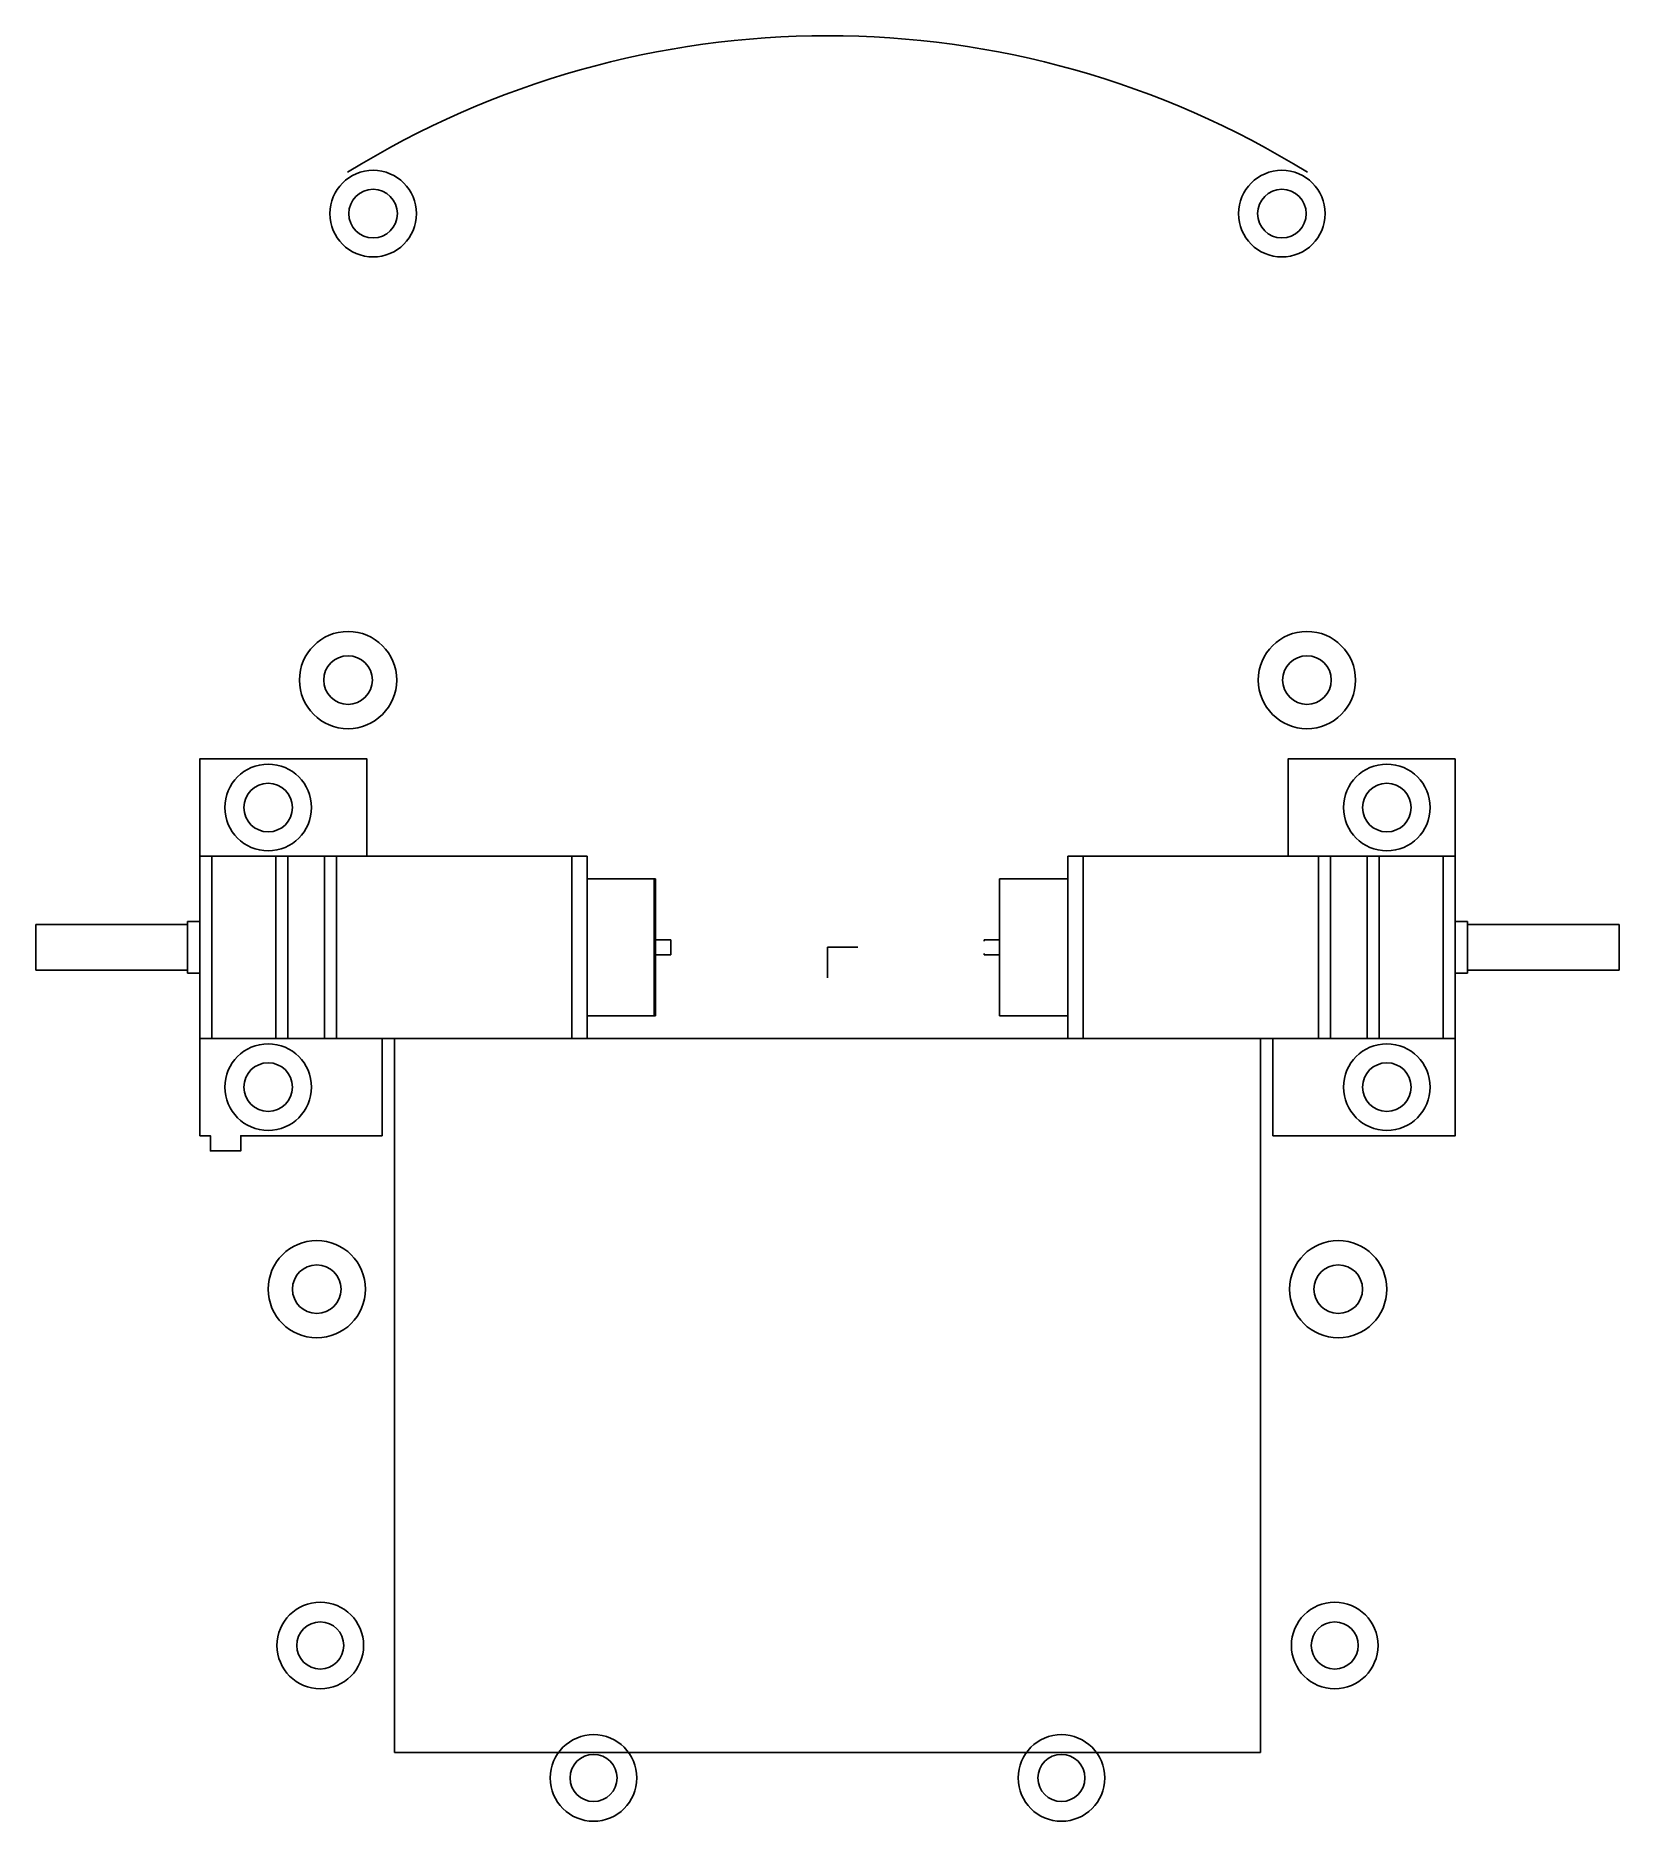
# Model space of a CAD drawing. Header units: millimetres. Extents: x -52 to 52, y -58 to 60.
import ezdxf

# ---------------------------------------------------------------- set-up
doc = ezdxf.new("R2010")
doc.units = ezdxf.units.MM
doc.layers.get('0').update_dxf_attribs({"linetype": 'CONTINUOUS'})

msp = doc.modelspace()

# ---------------------------------------------------------------- linework, layer by layer
for p, q in [((-41.32, 6), (-41.22, 6)), ((-41.32, 5.5), (-41.32, 6)), ((-41.22, 6), (-40.62, 6)), ((-40.62, 6), (-40.52, 6)), ((-40.52, 6), (-36.32, 6)), ((-40.52, 6), (-40.52, 5.5)), ((-36.22, 6), (-36.32, 6)), ((-36.32, 6), (-36.32, 5.5)), ((-36.22, 6), (-35.62, 6)), ((-35.62, 6), (-35.52, 6)), ((-35.52, 6), (-33.12, 6)), ((-35.52, 6), (-35.52, 5.5)), ((-33.02, 6), (-33.12, 6)), ((-33.12, 6), (-33.12, 5.5)), ((-33.02, 6), (-32.42, 6)), ((-32.42, 6), (-32.32, 6)), ((-32.32, 6), (-16.82, 6)), ((-32.32, 6), (-32.32, 5.5)), ((-16.72, 6), (-16.82, 6)), ((-16.82, 5.9), (-16.82, 6)), ((-16.82, 5.9), (-16.82, -5.9)), ((-15.92, 6), (-16.72, 6)), ((-15.92, 6), (-15.82, 6)), ((-15.82, 6), (-15.82, 5.9)), ((-15.82, -5.9), (-15.82, 5.9)), ((15.92, 6), (15.82, 6)), ((15.82, 6), (15.82, 5.9)), ((15.82, 5.9), (15.82, -5.9)), ((16.72, 6), (15.92, 6)), ((16.72, 6), (16.82, 6)), ((32.32, 6), (16.82, 6)), ((16.82, 6), (16.82, 5.9)), ((16.82, -5.9), (16.82, 5.9)), ((32.32, 6), (32.42, 6)), ((32.32, 5.5), (32.32, 6)), ((32.42, 6), (33.02, 6)), ((33.02, 6), (33.12, 6)), ((35.52, 6), (33.12, 6)), ((33.12, 6), (33.12, 5.5)), ((35.62, 6), (35.52, 6)), ((35.52, 6), (35.52, 5.5)), ((35.62, 6), (36.22, 6)), ((36.32, 6), (36.22, 6)), ((40.52, 6), (36.32, 6)), ((36.32, 5.5), (36.32, 6)), ((40.62, 6), (40.52, 6)), ((40.52, 6), (40.52, 5.5)), ((40.62, 6), (41.22, 6)), ((41.22, 6), (41.32, 6)), ((41.32, 6), (41.32, 5.5)), ((-41.32, -5.5), (-41.32, 5.5)), ((-40.52, 5.5), (-40.52, -5.5)), ((-36.32, -5.5), (-36.32, 5.5)), ((-35.52, 5.5), (-35.52, -5.5)), ((-33.12, -5.5), (-33.12, 5.5)), ((-32.32, 5.5), (-32.32, -5.5)), ((32.32, -5.5), (32.32, 5.5)), ((33.12, 5.5), (33.12, -5.5)), ((35.52, -5.5), (35.52, 5.5)), ((36.32, 5.5), (36.32, -5.5)), ((40.52, -5.5), (40.52, 5.5)), ((41.32, 5.5), (41.32, -5.5)), ((-11.42, 4.5), (-15.82, 4.5)), ((-11.42, 4.5), (-11.42, -4.5)), ((-11.32, 4.5), (-11.42, 4.5)), ((-11.32, 4.4), (-11.32, 4.5)), ((-11.32, -4.4), (-11.32, 4.4)), ((11.32, 4.5), (11.42, 4.5)), ((11.32, 4.4), (11.32, 4.5)), ((11.32, 4.4), (11.32, -4.4)), ((11.42, 4.5), (15.82, 4.5)), ((-52.12, 1.5), (-52.02, 1.5)), ((-52.12, 1.4), (-52.12, 1.5)), ((-52.12, 1.4), (-52.12, -1.4)), ((-52.02, 1.5), (-42.12, 1.5)), ((-42.12, 1.7), (-41.32, 1.7)), ((-42.12, -1.7), (-42.12, 1.7)), ((42.12, 1.7), (41.32, 1.7)), ((42.12, 1.7), (42.12, -1.7)), ((52.02, 1.5), (42.12, 1.5)), ((52.02, 1.5), (52.12, 1.5)), ((52.12, 1.4), (52.12, 1.5)), ((52.12, -1.4), (52.12, 1.4)), ((-10.42, 0.5), (-11.32, 0.5)), ((-10.32, 0.5), (-10.42, 0.5)), ((-10.32, 0.4), (-10.32, 0.5)), ((-10.32, -0.4), (-10.32, 0.4)), ((0, 0), (2, 0)), ((0, 0), (0, -2)), ((10.32, 0.4), (10.32, 0.5)), ((10.32, 0.5), (10.42, 0.5)), ((10.42, 0.5), (11.32, 0.5)), ((-10.42, -0.5), (-11.32, -0.5)), ((-10.32, -0.5), (-10.42, -0.5)), ((-10.32, -0.4), (-10.32, -0.5)), ((10.32, -0.4), (10.32, -0.5)), ((10.32, -0.5), (10.42, -0.5)), ((10.42, -0.5), (11.32, -0.5)), ((-52.12, -1.4), (-52.12, -1.5)), ((-52.02, -1.5), (-52.12, -1.5)), ((-52.02, -1.5), (-42.12, -1.5)), ((-42.12, -1.7), (-41.32, -1.7)), ((42.12, -1.7), (41.32, -1.7)), ((52.02, -1.5), (42.12, -1.5)), ((52.12, -1.5), (52.02, -1.5)), ((52.12, -1.4), (52.12, -1.5)), ((-11.42, -4.5), (-15.82, -4.5)), ((-11.32, -4.5), (-11.42, -4.5)), ((-11.32, -4.4), (-11.32, -4.5)), ((11.32, -4.4), (11.32, -4.5)), ((11.32, -4.5), (11.42, -4.5)), ((11.42, -4.5), (15.82, -4.5)), ((-41.32, -6), (-41.32, -5.5)), ((-40.52, -6), (-40.52, -5.5)), ((-36.32, -5.5), (-36.32, -6)), ((-35.52, -6), (-35.52, -5.5)), ((-33.12, -6), (-33.12, -5.5)), ((-32.32, -5.5), (-32.32, -6)), ((32.32, -6), (32.32, -5.5)), ((33.12, -6), (33.12, -5.5)), ((35.52, -6), (35.52, -5.5)), ((36.32, -6), (36.32, -5.5)), ((40.52, -6), (40.52, -5.5)), ((41.32, -5.5), (41.32, -6)), ((-41.22, -6), (-41.32, -6)), ((-40.62, -6), (-41.22, -6)), ((-40.62, -6), (-40.52, -6)), ((-40.52, -6), (-36.32, -6)), ((-36.32, -6), (-36.22, -6)), ((-35.62, -6), (-36.22, -6)), ((-35.62, -6), (-35.52, -6)), ((-35.52, -6), (-33.12, -6)), ((-33.02, -6), (-33.12, -6)), ((-32.42, -6), (-33.02, -6)), ((-32.32, -6), (-32.42, -6)), ((-32.32, -6), (-16.82, -6)), ((-28.5, -6), (-8.08, -6)), ((-28.5, -13.36), (-28.5, -6)), ((-16.82, -6), (-16.82, -5.9)), ((-16.72, -6), (-16.82, -6)), ((-16.72, -6), (-15.92, -6)), ((-15.92, -6), (-15.82, -6)), ((-15.82, -6), (-15.82, -5.9)), ((-8.08, -6), (8.08, -6)), ((28.5, -6), (8.08, -6)), ((15.82, -6), (15.82, -5.9)), ((15.92, -6), (15.82, -6)), ((15.92, -6), (16.72, -6)), ((16.72, -6), (16.82, -6)), ((16.82, -5.9), (16.82, -6)), ((32.32, -6), (16.82, -6)), ((28.5, -13.36), (28.5, -6)), ((32.42, -6), (32.32, -6)), ((33.02, -6), (32.42, -6)), ((33.02, -6), (33.12, -6)), ((35.52, -6), (33.12, -6)), ((35.62, -6), (35.52, -6)), ((36.22, -6), (35.62, -6)), ((36.22, -6), (36.32, -6)), ((40.52, -6), (36.32, -6)), ((40.62, -6), (40.52, -6)), ((41.22, -6), (40.62, -6)), ((41.32, -6), (41.22, -6)), ((-28.5, -13.36), (-28.5, -45.63)), ((28.5, -45.63), (28.5, -13.36)), ((-28.5, -52.99), (-28.5, -45.63)), ((28.5, -45.63), (28.5, -52.99)), ((-8.08, -52.99), (-28.5, -52.99)), ((8.08, -52.99), (-8.08, -52.99)), ((8.08, -52.99), (28.5, -52.99))]:
    msp.add_line(p, q)
for points in [[(-30.32, 6), (-41.32, 6), (-41.32, 12.4), (-30.32, 12.4)], [(41.32, 12.4), (41.32, 6), (30.32, 6), (30.32, 12.4)], [(-41.32, -12.4), (-41.32, -6), (-29.32, -6), (-29.32, -12.4), (-38.62, -12.4), (-38.62, -13.4), (-40.62, -13.4), (-40.62, -12.4)], [(29.32, -6), (41.32, -6), (41.32, -12.4), (29.32, -12.4)]]:
    msp.add_lwpolyline(points, close=True)
for centre, radius in [((-29.91, 48.29), 2.85), ((29.91, 48.29), 2.85), ((-29.91, 48.29), 1.6), ((29.91, 48.29), 1.6), ((-31.56, 17.59), 3.2), ((31.56, 17.59), 3.2), ((-31.56, 17.59), 1.6), ((-31.56, 17.59), 1.6), ((31.56, 17.59), 1.6), ((31.56, 17.59), 1.6), ((-36.82, 9.2), 2.85), ((36.82, 9.2), 2.85), ((-36.82, 9.2), 1.6), ((-36.82, 9.2), 1.6), ((36.82, 9.2), 1.6), ((36.82, 9.2), 1.6), ((-36.82, -9.2), 2.85), ((36.82, -9.2), 2.85), ((-36.82, -9.2), 1.6), ((-36.82, -9.2), 1.6), ((36.82, -9.2), 1.6), ((36.82, -9.2), 1.6), ((-33.62, -22.5), 3.2), ((33.62, -22.5), 3.2), ((-33.62, -22.5), 1.6), ((-33.62, -22.5), 1.6), ((33.62, -22.5), 1.6), ((33.62, -22.5), 1.6), ((-33.39, -45.95), 2.85), ((33.39, -45.95), 2.85), ((-33.39, -45.95), 1.55), ((-33.39, -45.95), 1.55), ((33.39, -45.95), 1.55), ((33.39, -45.95), 1.55), ((-15.4, -54.67), 2.85), ((15.4, -54.67), 2.85), ((-15.4, -54.67), 1.55), ((-15.4, -54.67), 1.55), ((15.4, -54.67), 1.55), ((15.4, -54.67), 1.55)]:
    msp.add_circle(centre, radius)
msp.add_arc((0, 0), 60, 58.2296, 121.7704)

doc.saveas('drawing.dxf')
